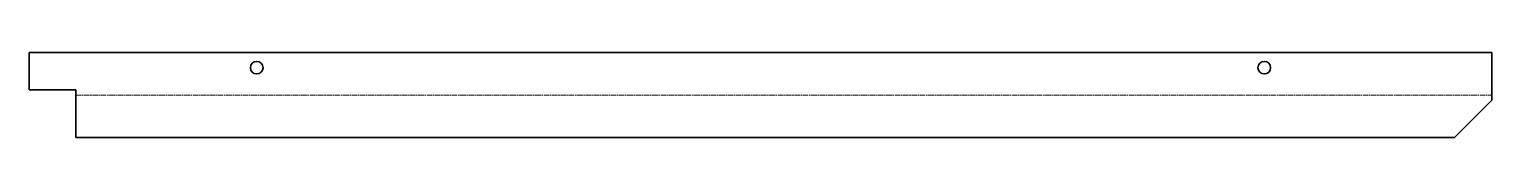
# Model space of a CAD drawing. Header units: inches. Extents: x 0 to 630, y 0 to 37.
import ezdxf

# ---------------------------------------------------------------- set-up
doc = ezdxf.new("R2010")
doc.units = ezdxf.units.IN
doc.header["$MEASUREMENT"] = 0
doc.linetypes.add('Chain', pattern=[13.68, 9.12, -1.14, 2.28, -1.14])
doc.layers.add('SIMUMAK Bend Centerline (ISO)', color=7, linetype='Chain', lineweight=9)
doc.layers.add('SIMUMAK Visible (ISO)', color=7, linetype='Continuous', lineweight=35)

# ---------------------------------------------------------------- blocks, each defined once
blk = doc.blocks.new('FUEDEL')
at = {"layer": 'SIMUMAK Bend Centerline (ISO)', "ltscale": 0.263158}
blk.add_line((20, 18.26), (630, 18.26), dxfattribs=at)
at = {"layer": 'SIMUMAK Visible (ISO)'}
for p, q in [((0, 20.52), (0, 36.52)), ((0, 36.52), (630, 36.52)), ((630, 36.52), (630, 16)), ((0, 20.52), (20, 20.52)), ((20, 20.52), (20, 0)), ((614, 0), (630, 16)), ((614, 0), (20, 0))]:
    blk.add_line(p, q, dxfattribs=at)
for centre in [(98, 30.02), (532, 30.02)]:
    blk.add_circle(centre, 2.7, dxfattribs=at)

msp = doc.modelspace()

# ---------------------------------------------------------------- block references
msp.add_blockref('FUEDEL', (0, 0))

doc.saveas('drawing.dxf')
